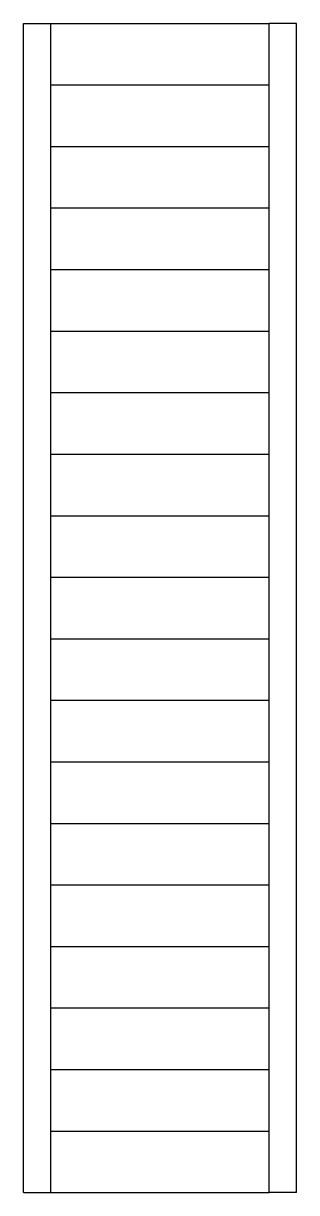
# Model space of a CAD drawing. Header units: millimetres. Extents: x -3 to 1197, y 2 to 5132.
import ezdxf

# ---------------------------------------------------------------- set-up
doc = ezdxf.new("R2010")
doc.units = ezdxf.units.MM
doc.layers.add('STAIR', color=2, linetype='Continuous')

msp = doc.modelspace()

# ---------------------------------------------------------------- linework, layer by layer
at = {"layer": 'STAIR'}
for p, q in [((-3.4, 2), (-3.4, 5132)), ((-3.4, 5132), (116.6, 5132)), ((116.6, 2), (116.6, 5132)), ((116.6, 5132), (1076.6, 5132)), ((1196.6, 5132), (1076.6, 5132)), ((1076.6, 2), (1076.6, 5132)), ((1196.6, 2), (1196.6, 5132)), ((116.6, 4862), (1076.6, 4862)), ((116.6, 4592), (1076.6, 4592)), ((116.6, 4322), (1076.6, 4322)), ((116.6, 4052), (1076.6, 4052)), ((116.6, 3782), (1076.6, 3782)), ((116.6, 3512), (1076.6, 3512)), ((116.6, 3242), (1076.6, 3242)), ((116.6, 2972), (1076.6, 2972)), ((116.6, 2702), (1076.6, 2702)), ((116.6, 2432), (1076.6, 2432)), ((116.6, 2162), (1076.6, 2162)), ((116.6, 1892), (1076.6, 1892)), ((116.6, 1622), (1076.6, 1622)), ((116.6, 1352), (1076.6, 1352)), ((116.6, 1082), (1076.6, 1082)), ((116.6, 812), (1076.6, 812)), ((116.6, 542), (1076.6, 542)), ((116.6, 272), (1076.6, 272)), ((-3.4, 2), (116.6, 2)), ((116.6, 2), (1076.6, 2)), ((1196.6, 2), (1076.6, 2))]:
    msp.add_line(p, q, dxfattribs=at)

doc.saveas('drawing.dxf')
